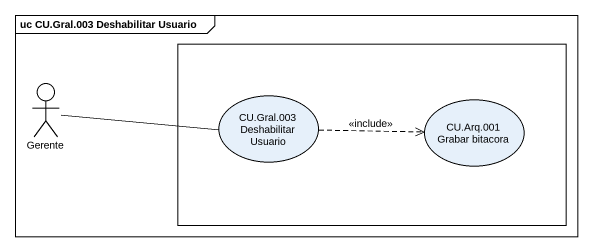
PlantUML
@startuml
mainframe uc CU.Gral.003 Deshabilitar Usuario
rectangle " " as rectangle1 {
  usecase "CU.Gral.003 Deshabilitar Usuario" as CU_Gral_003_Deshabilitar
  usecase "CU.Arq.001 Grabar bitacora" as CU_Arq_001_Grabar_bitacora
}
actor Gerente
Gerente -right- CU_Gral_003_Deshabilitar
CU_Gral_003_Deshabilitar .right.> CU_Arq_001_Grabar_bitacora : <<include>>
@enduml
